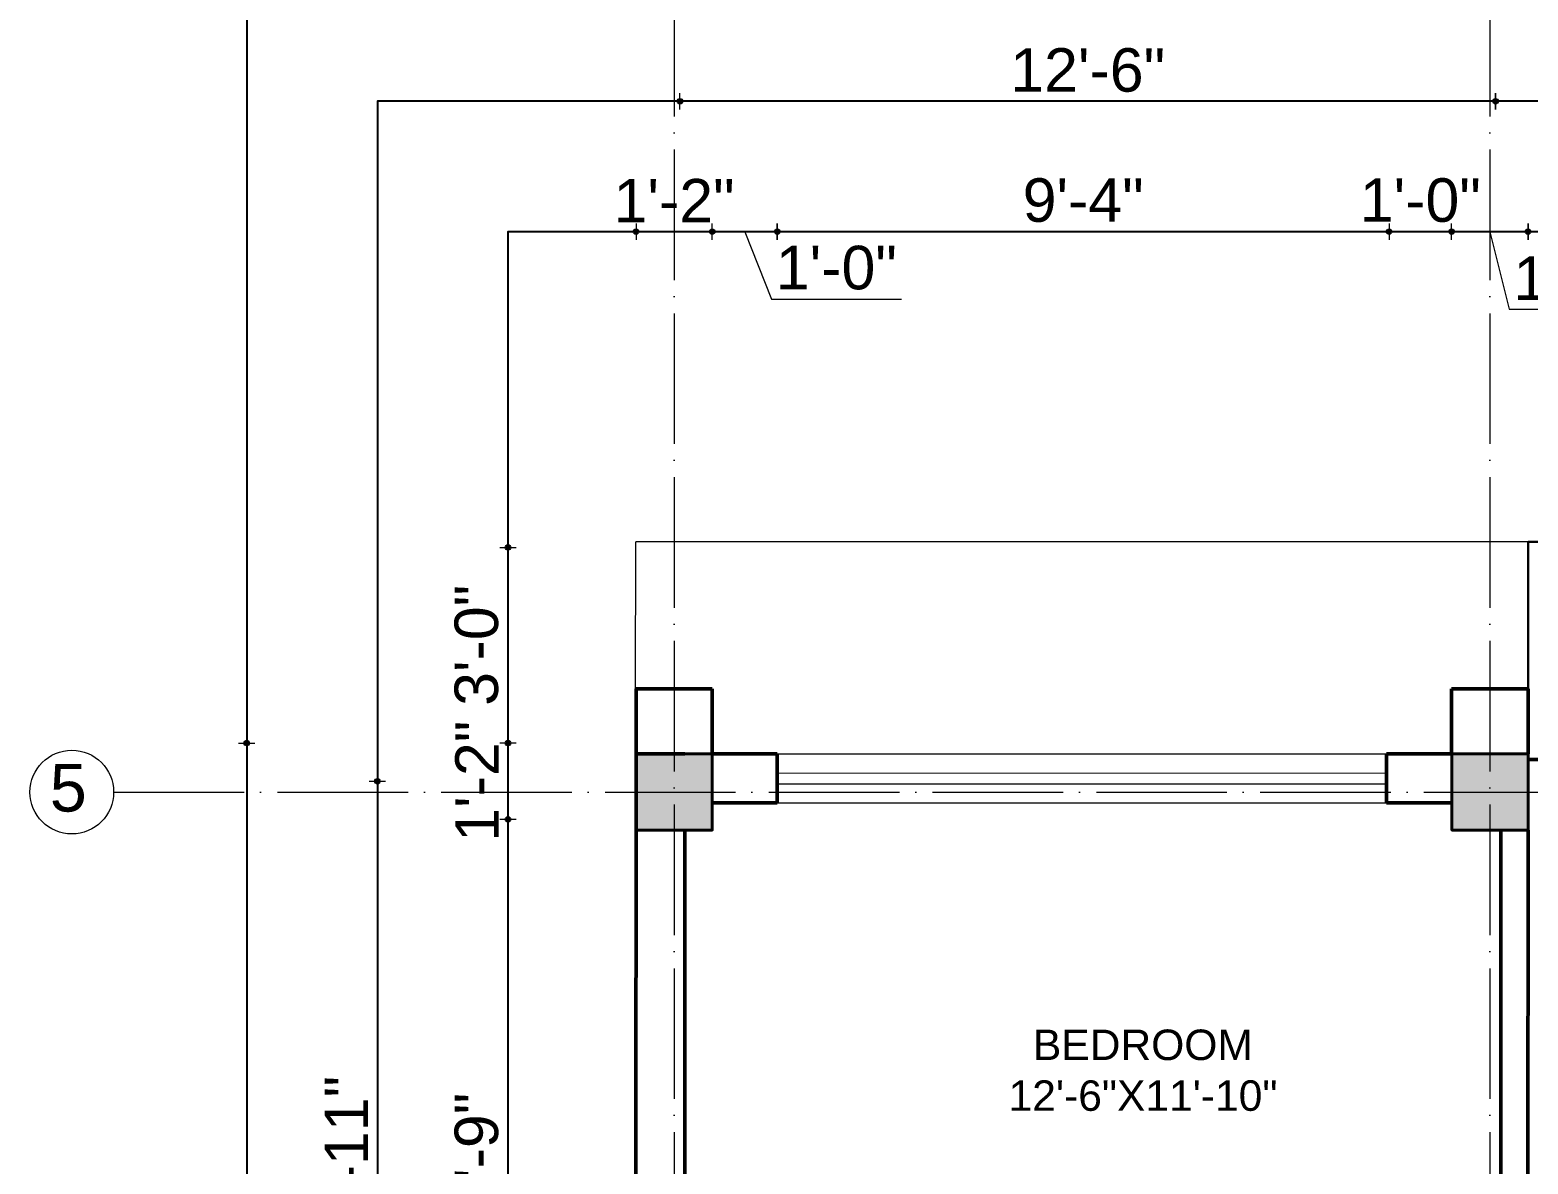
# Model space of a CAD drawing. Header units: inches. Extents: x -71 to 2682309, y -3332 to 801571.
# Drawn here: x 2651528.9 to 2651804.2, y 787956.9 to 788165.4 of the extents above; entities that cross this region are included whole.
import ezdxf

# ---------------------------------------------------------------- set-up
doc = ezdxf.new("R2010")
doc.units = ezdxf.units.IN
doc.header["$MEASUREMENT"] = 0
doc.header["$PDMODE"] = 99
doc.linetypes.add('ACAD_ISO04W100', pattern=[30, 24, -3, 0, -3])
for name, color, linetype, lineweight in [('CENTER  LINE RA', 10, 'ACAD_ISO04W100', 18), ('CONC. OUTLINE RA', 150, 'Continuous', 40), ('DIM RA', 4, 'Continuous', 15), ('DOOR-WIN RA', 3, 'Continuous', 20), ('ELE1 RA', 1, 'Continuous', 30), ('ELE2 RA', 130, 'Continuous', 20), ('Hatch', 254, 'Continuous', 9), ('HATCH RA', 8, 'Continuous', 9), ('TEXT RA', 254, 'Continuous', 20), ('WALL RA', 42, 'Continuous', 50)]:
    doc.layers.add(name, color=color, linetype=linetype, lineweight=lineweight)
doc.layers.add('HACTH', color=7, linetype='Continuous')
doc.layers.add('lettring', color=7, linetype='Continuous')
doc.styles.add('DIM 8', font='arial.ttf', dxfattribs={"height": 8})
doc.styles.get("Standard").update_dxf_attribs({"font": 'arial.ttf'})
doc.dimstyles.new('Copy of DIM 8', dxfattribs={"dimtxt": 8, "dimasz": 1, "dimexe": 6, "dimexo": 18, "dimgap": 1.6875, "dimtad": 1, "dimdec": 0, "dimzin": 3, "dimdsep": 46, "dimlunit": 4, "dimtxsty": 'DIM 8', "dimblk": 'dot 2', "dimcen": 0.09375, "dimse1": 1, "dimse2": 1, "dimclrd": 1, "dimclre": 1, "dimclrt": 256, "dimadec": 0, "dimazin": 0, "dimtfac": 0.75, "dimtdec": 0, "dimtix": 1, "dimtmove": 1, "dimatfit": 3, "dimldrblk": 'DOT', "dimfxl": 1, "dimtolj": 1, "dimtzin": 0, "dimlwd": 9, "dimlwe": 9, "dimarcsym": 0})

# ---------------------------------------------------------------- blocks, each defined once
blk = doc.blocks.new('COLUMN')
at = {"layer": 'HACTH', "lineweight": 30, "transparency": 33554541}
h = blk.add_hatch(color=256, dxfattribs=at)
h.dxf.hatch_style = 1
h.paths.add_polyline_path([(2659104.19, 784576.38), (2659090.19, 784576.38), (2659090.19, 784562.38), (2659104.19, 784562.38)])
at = {"layer": 'CONC. OUTLINE RA'}
blk.add_lwpolyline([(2659090.19, 784576.38), (2659104.19, 784576.38), (2659104.19, 784562.38), (2659090.19, 784562.38)], close=True, dxfattribs=at)
blk = doc.blocks.new('dot1')
at = {"layer": 'Hatch'}
h = blk.add_hatch(color=256, dxfattribs=at)
edge = h.paths.add_edge_path()
edge.add_arc((0, 0), 1, 0, 360)
for p, q in [((3, 0), (-3, 0)), ((0, 3), (0, -3))]:
    blk.add_line(p, q, dxfattribs=at)
blk.add_circle((0, 0), 1, dxfattribs=at)
blk = doc.blocks.new('dot 2')
at = {"layer": 'Hatch', "xscale": 0.5, "yscale": 0.5, "zscale": 0.5}
blk.add_blockref('dot1', (0, 0), dxfattribs=at)
blk = doc.blocks.new('*D165')
at = {"layer": 'Defpoints', "color": 0, "transparency": 16777216}
for p in [(2651640.28, 788070.24), (2651616.75, 788034.27), (2651640.28, 788034.27)]:
    blk.add_point(p, dxfattribs=at)
at = {"layer": 'lettring', "color": 1, "lineweight": 9, "transparency": 16777216}
blk.add_line((2651616.75, 788069.24), (2651616.75, 788035.27), dxfattribs=at)
for p, rotation in [((2651616.75, 788070.24), 90), ((2651616.75, 788034.27), 270)]:
    blk.add_blockref('dot 2', p, dxfattribs=dict(at, rotation=rotation))
at = {"layer": 'lettring', "transparency": 16777216, "insert": (2651610.98, 788052.25), "char_height": 8, "attachment_point": 5, "rotation": 90, "style": 'DIM 8'}
blk.add_mtext('\\A1;3\'-0"', dxfattribs=at)
blk = doc.blocks.new('_Dot')
at = {"color": 0, "linetype": 'ByBlock', "lineweight": -2}
blk.add_line((-0.5, 0), (-1, 0), dxfattribs=at)
at = {"color": 0, "linetype": 'ByBlock', "const_width": 0.5}
blk.add_lwpolyline([(-0.25, 0, 1), (0.25, 0, 1)], format="xyb", close=True, dxfattribs=at)
blk = doc.blocks.new('*D166')
at = {"layer": 'Defpoints', "color": 0, "transparency": 16777216}
for p in [(2651640.28, 788034.27), (2651616.75, 788020.27), (2651640.29, 788020.27)]:
    blk.add_point(p, dxfattribs=at)
at = {"layer": 'lettring', "color": 1, "lineweight": 9, "transparency": 16777216}
for p, q in [((2651616.75, 788035.27), (2651616.75, 788036.27)), ((2651616.75, 788034.27), (2651616.75, 788020.27)), ((2651616.75, 788019.27), (2651616.75, 788018.27))]:
    blk.add_line(p, q, dxfattribs=at)
for p, rotation in [((2651616.75, 788034.27), 270), ((2651616.75, 788020.27), 90)]:
    blk.add_blockref('dot 2', p, dxfattribs=dict(at, rotation=rotation))
at = {"layer": 'lettring', "transparency": 16777216, "insert": (2651611.05, 788027.27), "char_height": 8, "attachment_point": 5, "rotation": 90, "style": 'DIM 8'}
blk.add_mtext('\\A1;1\'-2"', dxfattribs=at)
blk = doc.blocks.new('*D154')
at = {"layer": 'Defpoints', "color": 0, "transparency": 16777216}
for p in [(2651640.29, 788020.27), (2651616.76, 787891.27), (2651640.41, 787891.27)]:
    blk.add_point(p, dxfattribs=at)
at = {"layer": 'lettring', "color": 1, "lineweight": 9, "transparency": 16777216}
blk.add_line((2651616.76, 788019.27), (2651616.76, 787892.27), dxfattribs=at)
for p, rotation in [((2651616.76, 788020.27), 90), ((2651616.76, 787891.27), 270)]:
    blk.add_blockref('dot 2', p, dxfattribs=dict(at, rotation=rotation))
at = {"layer": 'lettring', "transparency": 16777216, "insert": (2651610.99, 787955.77), "char_height": 8, "attachment_point": 5, "rotation": 90, "style": 'DIM 8'}
blk.add_mtext('\\A1;10\'-9"', dxfattribs=at)
blk = doc.blocks.new('*D156')
at = {"layer": 'Defpoints', "color": 0, "transparency": 16777216}
for p in [(2651647.28, 788027.27), (2651592.75, 787884.27), (2651647.28, 787884.27)]:
    blk.add_point(p, dxfattribs=at)
at = {"layer": 'lettring', "color": 1, "lineweight": 9, "transparency": 16777216}
blk.add_line((2651592.75, 788026.27), (2651592.75, 787885.27), dxfattribs=at)
for p, rotation in [((2651592.75, 788027.27), 90), ((2651592.75, 787884.27), 270)]:
    blk.add_blockref('dot 2', p, dxfattribs=dict(at, rotation=rotation))
at = {"layer": 'lettring', "transparency": 16777216, "insert": (2651587.05, 787955.77), "char_height": 8, "attachment_point": 5, "rotation": 90, "style": 'DIM 8'}
blk.add_mtext('\\A1;11\'-11"', dxfattribs=at)
blk = doc.blocks.new('*D168')
at = {"layer": 'Defpoints', "color": 0, "transparency": 16777216}
for p in [(2651568.75, 788034.27), (2651640.28, 788034.27), (2651640.71, 787575.77)]:
    blk.add_point(p, dxfattribs=at)
at = {"layer": 'lettring', "color": 1, "lineweight": 9, "transparency": 16777216}
blk.add_line((2651568.75, 787576.77), (2651568.75, 788033.27), dxfattribs=at)
for p, rotation in [((2651568.75, 788034.27), 90), ((2651568.75, 787575.77), 270)]:
    blk.add_blockref('dot 2', p, dxfattribs=dict(at, rotation=rotation))
at = {"layer": 'lettring', "transparency": 16777216, "insert": (2651562.98, 787805.02), "char_height": 8, "attachment_point": 5, "rotation": 90, "style": 'DIM 8'}
blk.add_mtext('\\A1;38\'-3"', dxfattribs=at)
blk = doc.blocks.new('GRID')
at = {"layer": 'CENTER  LINE RA'}
for p, q in [((2650392.13, 788203.56), (2650392.13, 787311.89)), ((2650542.03, 788203.56), (2650542.03, 787311.89)), ((2650289.13, 788025.27), (2650810.03, 788025.27))]:
    blk.add_line(p, q, dxfattribs=at)
at = {"layer": 'DOOR-WIN RA'}
blk.add_circle((2650281.44, 788025.27), 7.69, dxfattribs=at)
at = {"layer": 'TEXT RA', "insert": (2650277.39, 788030.45), "char_height": 8.76, "attachment_point": 1}
blk.add_mtext_dynamic_manual_height_columns('5', width=8.7644, gutter_width=43.82, heights=[0], dxfattribs=at)
blk = doc.blocks.new('*D271')
at = {"layer": 'Defpoints', "color": 0, "transparency": 16777216}
for p in [(2651654.28, 788128.27), (2651640.28, 788032.27), (2651654.28, 788032.27)]:
    blk.add_point(p, dxfattribs=at)
at = {"layer": 'lettring', "color": 1, "lineweight": 9, "transparency": 16777216}
for p, q in [((2651639.28, 788128.27), (2651638.28, 788128.27)), ((2651640.28, 788128.27), (2651654.28, 788128.27)), ((2651655.28, 788128.27), (2651656.28, 788128.27))]:
    blk.add_line(p, q, dxfattribs=at)
blk.add_blockref('dot 2', (2651640.28, 788128.27), dxfattribs=at)
at = {"layer": 'lettring', "color": 1, "lineweight": 9, "transparency": 16777216, "rotation": 180}
blk.add_blockref('dot 2', (2651654.28, 788128.27), dxfattribs=at)
at = {"layer": 'lettring', "transparency": 16777216, "insert": (2651647.28, 788133.97), "char_height": 8, "attachment_point": 5, "style": 'DIM 8'}
blk.add_mtext('\\A1;1\'-2"', dxfattribs=at)
blk = doc.blocks.new('*D272')
at = {"layer": 'Defpoints', "color": 0, "transparency": 16777216}
for p in [(2651666.24, 788128.27), (2651654.28, 788032.27), (2651666.24, 788032.28)]:
    blk.add_point(p, dxfattribs=at)
at = {"layer": 'lettring', "color": 1, "lineweight": 9, "transparency": 16777216}
for p, q in [((2651655.28, 788128.27), (2651665.24, 788128.27)), ((2651660.26, 788128.27), (2651665.16, 788115.86)), ((2651665.16, 788115.86), (2651689.04, 788115.86))]:
    blk.add_line(p, q, dxfattribs=at)
at = {"layer": 'lettring', "color": 1, "lineweight": 9, "transparency": 16777216, "rotation": 180}
blk.add_blockref('dot 2', (2651654.28, 788128.27), dxfattribs=at)
at = {"layer": 'lettring', "color": 1, "lineweight": 9, "transparency": 16777216}
blk.add_blockref('dot 2', (2651666.24, 788128.27), dxfattribs=at)
at = {"layer": 'lettring', "transparency": 16777216, "insert": (2651677.1, 788121.63), "char_height": 8, "attachment_point": 5, "style": 'DIM 8'}
blk.add_mtext('\\A1;1\'-0"', dxfattribs=at)
blk = doc.blocks.new('*D273')
at = {"layer": 'Defpoints', "color": 0, "transparency": 16777216}
for p in [(2651778.67, 788128.27), (2651666.24, 788032.28), (2651778.67, 788032.28)]:
    blk.add_point(p, dxfattribs=at)
at = {"layer": 'lettring', "color": 1, "lineweight": 9, "transparency": 16777216}
blk.add_line((2651667.24, 788128.27), (2651777.67, 788128.27), dxfattribs=at)
at = {"layer": 'lettring', "color": 1, "lineweight": 9, "transparency": 16777216, "rotation": 180}
blk.add_blockref('dot 2', (2651666.24, 788128.27), dxfattribs=at)
at = {"layer": 'lettring', "color": 1, "lineweight": 9, "transparency": 16777216}
blk.add_blockref('dot 2', (2651778.67, 788128.27), dxfattribs=at)
at = {"layer": 'lettring', "transparency": 16777216, "insert": (2651722.46, 788134.04), "char_height": 8, "attachment_point": 5, "style": 'DIM 8'}
blk.add_mtext('\\A1;9\'-4"', dxfattribs=at)
blk = doc.blocks.new('*D274')
at = {"layer": 'Defpoints', "color": 0, "transparency": 16777216}
for p in [(2651790.17, 788128.27), (2651778.67, 788032.28), (2651790.17, 788032.28)]:
    blk.add_point(p, dxfattribs=at)
at = {"layer": 'lettring', "color": 1, "lineweight": 9, "transparency": 16777216}
for p, q in [((2651777.67, 788128.27), (2651776.67, 788128.27)), ((2651778.67, 788128.27), (2651790.17, 788128.27)), ((2651791.17, 788128.27), (2651792.17, 788128.27))]:
    blk.add_line(p, q, dxfattribs=at)
blk.add_blockref('dot 2', (2651778.67, 788128.27), dxfattribs=at)
at = {"layer": 'lettring', "color": 1, "lineweight": 9, "transparency": 16777216, "rotation": 180}
blk.add_blockref('dot 2', (2651790.17, 788128.27), dxfattribs=at)
at = {"layer": 'lettring', "transparency": 16777216, "insert": (2651784.42, 788134.04), "char_height": 8, "attachment_point": 5, "style": 'DIM 8'}
blk.add_mtext('\\A1;1\'-0"', dxfattribs=at)
blk = doc.blocks.new('*D275')
at = {"layer": 'Defpoints', "color": 0, "transparency": 16777216}
for p in [(2651804.21, 788128.27), (2651790.17, 788032.28), (2651804.21, 788032.28)]:
    blk.add_point(p, dxfattribs=at)
at = {"layer": 'lettring', "color": 1, "lineweight": 9, "transparency": 16777216}
for p, q in [((2651791.17, 788128.27), (2651803.21, 788128.27)), ((2651797.19, 788128.27), (2651800.72, 788114.04)), ((2651800.72, 788114.04), (2651824.6, 788114.04))]:
    blk.add_line(p, q, dxfattribs=at)
at = {"layer": 'lettring', "color": 1, "lineweight": 9, "transparency": 16777216, "rotation": 180}
blk.add_blockref('dot 2', (2651790.17, 788128.27), dxfattribs=at)
at = {"layer": 'lettring', "color": 1, "lineweight": 9, "transparency": 16777216}
blk.add_blockref('dot 2', (2651804.21, 788128.27), dxfattribs=at)
at = {"layer": 'lettring', "transparency": 16777216, "insert": (2651812.66, 788119.74), "char_height": 8, "attachment_point": 5, "style": 'DIM 8'}
blk.add_mtext('\\A1;1\'-2"', dxfattribs=at)

msp = doc.modelspace()

# ---------------------------------------------------------------- linework, layer by layer
at = {"layer": 'Defpoints'}
for points in [[(2651568.75, 787339.47), (2652041.28, 787373.9), (2652041.28, 788176.27), (2651568.75, 788176.27)], [(2651592.75, 787363.47), (2652017.28, 787397.9), (2652017.28, 788152.27), (2651592.75, 788152.27)], [(2651616.75, 787387.47), (2651993.28, 787421.9), (2651993.28, 788128.27), (2651616.75, 788128.27)]]:
    msp.add_lwpolyline(points, close=True, dxfattribs=at)
at = {"layer": 'DOOR-WIN RA'}
for p, q in [((2651666.24, 788032.28), (2651778.17, 788032.28)), ((2651666.24, 788028.77), (2651778.17, 788028.78)), ((2651666.24, 788026.77), (2651778.17, 788026.78)), ((2651666.24, 788023.28), (2651778.17, 788023.28))]:
    msp.add_line(p, q, dxfattribs=at)
at = {"layer": 'ELE1 RA'}
for p, q in [((2651804.21, 788071.28), (2651969.17, 788071.3)), ((2651804.21, 788031.25), (2651804.21, 788071.28))]:
    msp.add_line(p, q, dxfattribs=at)
at = {"layer": 'ELE2 RA'}
for p in [(2651640.2, 788044.25), (2651804.21, 788071.28)]:
    msp.add_line(p, (2651640.25, 788071.28), dxfattribs=at)
at = {"layer": 'WALL RA'}
for p, q in [((2651640.28, 788032.27), (2651640.28, 788044.23)), ((2651640.28, 788044.23), (2651654.28, 788044.23)), ((2651654.28, 788032.27), (2651654.28, 788044.23)), ((2651790.17, 788032.28), (2651790.17, 788044.25)), ((2651790.17, 788044.25), (2651804.21, 788044.25)), ((2651804.21, 788032.28), (2651804.21, 788044.25)), ((2651640.24, 788032.27), (2651649.24, 788032.27)), ((2651640.24, 787719.24), (2651640.28, 788032.27)), ((2651666.24, 788032.28), (2651654.28, 788032.27)), ((2651666.24, 788023.28), (2651666.24, 788032.28)), ((2651778.17, 788023.28), (2651778.17, 788032.28)), ((2651778.17, 788032.28), (2651790.17, 788032.28)), ((2651804.21, 788031.25), (2651852.21, 788031.25)), ((2651654.24, 788023.28), (2651666.24, 788023.28)), ((2651778.17, 788023.28), (2651790.17, 788023.28)), ((2651649.24, 787735.27), (2651649.24, 788018.27)), ((2651799.21, 787889.27), (2651799.21, 788018.27)), ((2651804.17, 787889.27), (2651804.21, 788018.27))]:
    msp.add_line(p, q, dxfattribs=at)

# ---------------------------------------------------------------- block references
at = {"layer": 'DIM RA'}
msp.add_blockref('GRID', (1255.15, 0), dxfattribs=at)
at = {"layer": 'HATCH RA', "lineweight": 30, "rotation": 270}
for p in [(1867077.9, 3447122.46), (1867227.83, 3447122.46)]:
    msp.add_blockref('COLUMN', p, dxfattribs=at)

# ---------------------------------------------------------------- texts
at = {"layer": 'TEXT RA', "insert": (2651708, 787981.61), "char_height": 5.6, "attachment_point": 1}
msp.add_mtext_dynamic_manual_height_columns('\\pi5.21957;BEDROOM\\P\\pi0.74454;12\'-6"X11\'-10"', width=49.6964, gutter_width=28, heights=[0], dxfattribs=at)

# ---------------------------------------------------------------- dimensions: what is measured, and where the dimension line sits
at = {"layer": 'lettring'}
for base, p1, p2 in [((2651970.24, 788176.27), (2651641.35, 788105.27), (2651970.24, 788105.27)), ((2651798.24, 788152.27), (2651648.35, 788152.27), (2651798.24, 788152.27)), ((2651963.24, 788152.27), (2651798.24, 788152.27), (2651963.24, 788152.27)), ((2651840.21, 788128.27), (2651804.21, 788032.28), (2651840.21, 788031.25))]:
    msp.add_linear_dim(base=base, p1=p1, p2=p2, dimstyle='Copy of DIM 8', dxfattribs=at).render()
for base, p1, p2, picture, middle in [((2651654.28, 788128.27), (2651640.28, 788032.27), (2651654.28, 788032.27), '*D271', (2651647.28, 788133.97)), ((2651778.67, 788128.27), (2651666.24, 788032.28), (2651778.67, 788032.28), '*D273', (2651722.46, 788134.04)), ((2651790.17190858, 788128.26792078), (2651778.67190858, 788032.28336806), (2651790.17190858, 788032.28336807), '*D274', (2651784.42190858, 788134.04000469))]:
    dim = msp.add_linear_dim(base=base, p1=p1, p2=p2, dimstyle='Copy of DIM 8', dxfattribs=at)
    dim.commit()
    dim.dimension.update_dxf_attribs({"geometry": picture, "text_midpoint": middle})
for base, p1, p2, picture, middle in [((2651666.24, 788128.27), (2651654.28, 788032.27), (2651666.24, 788032.28), '*D272', (2651666.84, 788115.86)), ((2651804.21, 788128.27), (2651790.17, 788032.28), (2651804.21, 788032.28), '*D275', (2651802.4, 788114.04))]:
    dim = msp.add_linear_dim(base=base, p1=p1, p2=p2, dimstyle='Copy of DIM 8', dxfattribs=at)
    dim.commit()
    dim.dimension.update_dxf_attribs({"geometry": picture, "text_midpoint": middle, "dimtype": 160})
for base, p1, p2, picture, middle in [((2651616.75, 788034.27), (2651640.28, 788070.24), (2651640.28, 788034.27), '*D165', (2651610.98, 788052.25)), ((2651616.75, 788020.27), (2651640.28, 788034.27), (2651640.29, 788020.27), '*D166', (2651611.05, 788027.27)), ((2651568.75121454, 788034.26792078), (2651640.7072598, 787575.76792078), (2651640.27824337, 788034.26792078), '*D168', (2651562.97640212, 787805.01792078)), ((2651592.75, 787884.27), (2651647.28, 788027.27), (2651647.28, 787884.27), '*D156', (2651587.05, 787955.77)), ((2651616.76, 787891.27), (2651640.29, 788020.27), (2651640.41, 787891.27), '*D154', (2651610.99, 787955.77))]:
    dim = msp.add_linear_dim(base=base, p1=p1, p2=p2, angle=90, dimstyle='Copy of DIM 8', dxfattribs=at)
    dim.commit()
    dim.dimension.update_dxf_attribs({"geometry": picture, "text_midpoint": middle})

doc.saveas('drawing.dxf')
